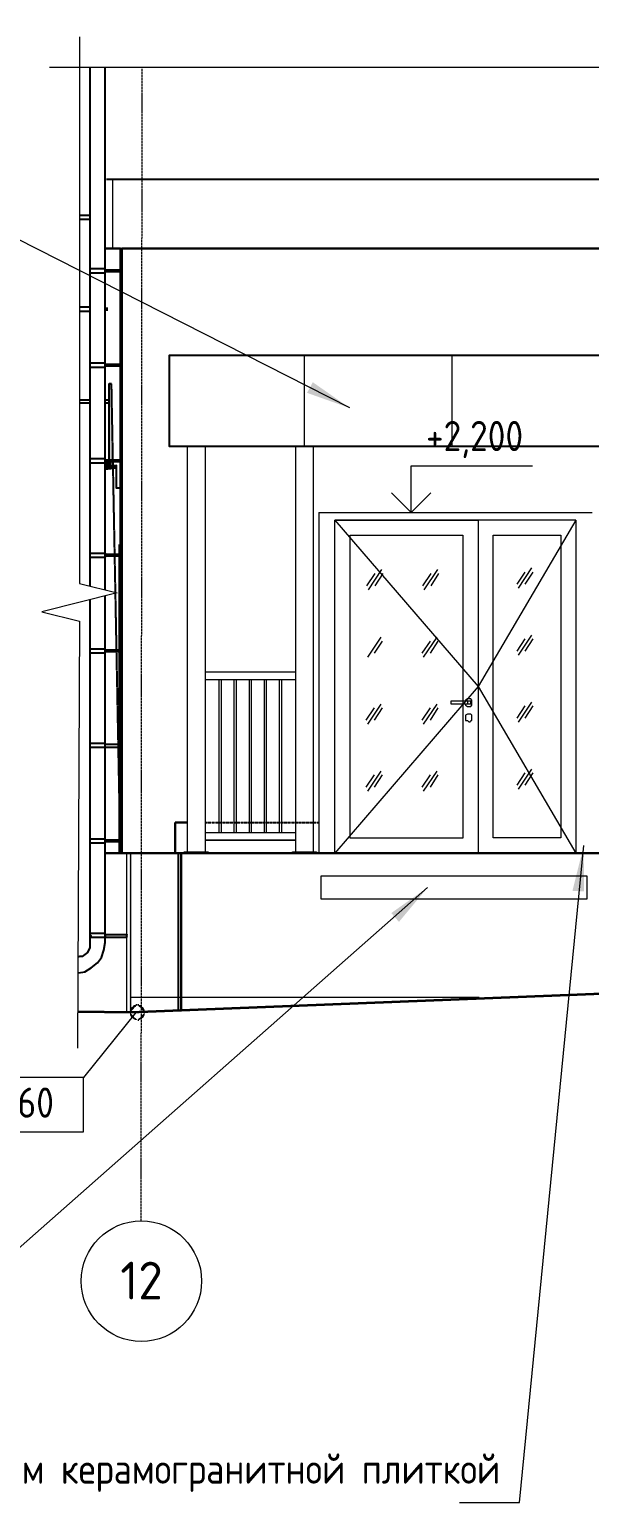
# Model space of a CAD drawing. Header units: millimetres. Extents: x 504091 to 2165846, y 135022 to 442887.
# Drawn here: x 890728 to 894449, y 311265 to 321042 of the extents above; entities that cross this region are included whole.
import ezdxf

# ---------------------------------------------------------------- set-up
doc = ezdxf.new("R2010")
doc.units = ezdxf.units.MM
doc.linetypes.add('PDF_IMPORT', pattern=[1, 0.8, -0.2])
doc.layers.add('+АР_Вспомогательная', color=7, linetype='Continuous', lineweight=9)
for name, color, linetype in [('PDF _PDF _Геометрия', 7, 'Continuous'), ('PDF _Аннотация', 7, 'Continuous'), ('PDF _Витраж', 7, 'Continuous'), ('PDF _Двери', 7, 'Continuous'), ('PDF _Текст', 7, 'Continuous')]:
    doc.layers.add(name, color=color, linetype=linetype)
doc.layers.add('PDF _PDF _Сплошная заливка', color=7, linetype='Continuous', true_color=0xb4bbbe)
doc.layers.add('PDF _Ограждение', color=7, linetype='Continuous', true_color=0x7f7f7f)
doc.styles.add('GOST Common_6', font='GOST_Common.ttf', dxfattribs={"width": 0.9, "height": 200})
doc.styles.add('PDF GOST Common', font='GOST_Common.ttf')

msp = doc.modelspace()

# ---------------------------------------------------------------- hatches: boundary and pattern name
at = {"layer": 'PDF _PDF _Геометрия', "transparency": 33554559}
for points in [[(891231.5219, 319448.4025), (891227.2893, 319448.4025), (891227.2893, 319444.1699), (891231.5219, 319439.9373), (891235.7545, 319444.1699), (891235.7545, 319448.4025)], [(891231.5219, 319448.4025), (891227.2893, 319448.4025), (891227.2893, 319444.1699), (891231.5219, 319439.9373), (891235.7545, 319444.1699), (891235.7545, 319448.4025)], [(891231.5219, 319448.4025), (891227.2893, 319448.4025), (891227.2893, 319444.1699), (891231.5219, 319439.9373), (891235.7545, 319444.1699), (891235.7545, 319448.4025)], [(891231.5219, 319448.4025), (891227.2893, 319448.4025), (891227.2893, 319444.1699), (891231.5219, 319439.9373), (891235.7545, 319444.1699), (891235.7545, 319448.4025)], [(891231.5219, 319448.4025), (891227.2893, 319448.4025), (891227.2893, 319444.1699), (891231.5219, 319439.9373), (891235.7545, 319444.1699), (891235.7545, 319448.4025)], [(891231.5219, 319448.4025), (891227.2893, 319448.4025), (891227.2893, 319444.1699), (891231.5219, 319439.9373), (891235.7545, 319444.1699), (891235.7545, 319448.4025)], [(891231.5219, 319448.4025), (891227.2893, 319448.4025), (891227.2893, 319444.1699), (891231.5219, 319439.9373), (891235.7545, 319444.1699), (891235.7545, 319448.4025)], [(891231.5219, 318813.5116), (891227.2893, 318813.5116), (891227.2893, 318809.279), (891231.5219, 318805.0464), (891235.7545, 318809.279), (891235.7545, 318813.5116)], [(891231.5219, 318813.5116), (891227.2893, 318813.5116), (891227.2893, 318809.279), (891231.5219, 318805.0464), (891235.7545, 318809.279), (891235.7545, 318813.5116)], [(891231.5219, 318813.5116), (891227.2893, 318813.5116), (891227.2893, 318809.279), (891231.5219, 318805.0464), (891235.7545, 318809.279), (891235.7545, 318813.5116)], [(891231.5219, 318813.5116), (891227.2893, 318813.5116), (891227.2893, 318809.279), (891231.5219, 318805.0464), (891235.7545, 318809.279), (891235.7545, 318813.5116)], [(891231.5219, 318813.5116), (891227.2893, 318813.5116), (891227.2893, 318809.279), (891231.5219, 318805.0464), (891235.7545, 318809.279), (891235.7545, 318813.5116)], [(891231.5219, 318813.5116), (891227.2893, 318813.5116), (891227.2893, 318809.279), (891231.5219, 318805.0464), (891235.7545, 318809.279), (891235.7545, 318813.5116)], [(891231.5219, 318813.5116), (891227.2893, 318813.5116), (891227.2893, 318809.279), (891231.5219, 318805.0464), (891235.7545, 318809.279), (891235.7545, 318813.5116)], [(891231.5219, 318813.5116), (891227.2893, 318813.5116), (891227.2893, 318809.279), (891231.5219, 318805.0464), (891235.7545, 318809.279), (891235.7545, 318813.5116)], [(891231.5219, 318187.0859), (891227.2893, 318187.0859), (891227.2893, 318182.8533), (891231.5219, 318178.6207), (891235.7545, 318182.8533), (891235.7545, 318187.0859)], [(891231.5219, 318187.0859), (891227.2893, 318187.0859), (891227.2893, 318182.8533), (891231.5219, 318178.6207), (891235.7545, 318182.8533), (891235.7545, 318187.0859)], [(891231.5219, 318187.0859), (891227.2893, 318187.0859), (891227.2893, 318182.8533), (891231.5219, 318178.6207), (891235.7545, 318182.8533), (891235.7545, 318187.0859)], [(891231.5219, 318187.0859), (891227.2893, 318187.0859), (891227.2893, 318182.8533), (891231.5219, 318178.6207), (891235.7545, 318182.8533), (891235.7545, 318187.0859)], [(891231.5219, 318187.0859), (891227.2893, 318187.0859), (891227.2893, 318182.8533), (891231.5219, 318178.6207), (891235.7545, 318182.8533), (891235.7545, 318187.0859)], [(891231.5219, 318187.0859), (891227.2893, 318187.0859), (891227.2893, 318182.8533), (891231.5219, 318178.6207), (891235.7545, 318182.8533), (891235.7545, 318187.0859)], [(891231.5219, 317573.358), (891227.2893, 317569.1254), (891223.0567, 317564.8928), (891227.2893, 317560.6602), (891231.5219, 317556.4276), (891235.7545, 317560.6602), (891239.9872, 317564.8928), (891235.7545, 317569.1254)], [(891231.5219, 317569.1254), (891227.2893, 317569.1254), (891227.2893, 317564.8928), (891231.5219, 317560.6602), (891235.7545, 317564.8928), (891235.7545, 317569.1254)], [(891231.5219, 317547.9624), (891227.2893, 317543.7297), (891223.0567, 317539.4971), (891227.2893, 317535.2645), (891231.5219, 317531.0319), (891235.7545, 317535.2645), (891239.9872, 317539.4971), (891235.7545, 317543.7297)], [(891231.5219, 317552.195), (891227.2893, 317552.195), (891227.2893, 317547.9624), (891231.5219, 317543.7297), (891235.7545, 317547.9624), (891235.7545, 317552.195)], [(891231.5219, 317552.195), (891227.2893, 317552.195), (891227.2893, 317547.9624), (891231.5219, 317543.7297), (891235.7545, 317547.9624), (891235.7545, 317552.195)], [(891231.5219, 317552.195), (891227.2893, 317552.195), (891227.2893, 317547.9624), (891231.5219, 317543.7297), (891235.7545, 317547.9624), (891235.7545, 317552.195)], [(891231.5219, 317552.195), (891227.2893, 317552.195), (891227.2893, 317547.9624), (891231.5219, 317543.7297), (891235.7545, 317547.9624), (891235.7545, 317552.195)], [(891231.5219, 317552.195), (891227.2893, 317552.195), (891227.2893, 317547.9624), (891231.5219, 317543.7297), (891235.7545, 317547.9624), (891235.7545, 317552.195)], [(891231.5219, 317552.195), (891227.2893, 317552.195), (891227.2893, 317547.9624), (891231.5219, 317543.7297), (891235.7545, 317547.9624), (891235.7545, 317552.195)], [(891231.5219, 317552.195), (891227.2893, 317552.195), (891227.2893, 317547.9624), (891231.5219, 317543.7297), (891235.7545, 317547.9624), (891235.7545, 317552.195)], [(891231.5219, 317552.195), (891227.2893, 317552.195), (891227.2893, 317547.9624), (891231.5219, 317543.7297), (891235.7545, 317547.9624), (891235.7545, 317552.195)], [(891231.5219, 317543.7297), (891227.2893, 317543.7297), (891227.2893, 317539.4971), (891231.5219, 317535.2645), (891235.7545, 317539.4971), (891235.7545, 317543.7297)], [(891231.5219, 316925.7693), (891227.2893, 316925.7693), (891227.2893, 316921.5367), (891231.5219, 316917.3041), (891235.7545, 316921.5367), (891235.7545, 316925.7693)], [(891231.5219, 316925.7693), (891227.2893, 316925.7693), (891227.2893, 316921.5367), (891231.5219, 316917.3041), (891235.7545, 316921.5367), (891235.7545, 316925.7693)], [(891231.5219, 316925.7693), (891227.2893, 316925.7693), (891227.2893, 316921.5367), (891231.5219, 316917.3041), (891235.7545, 316921.5367), (891235.7545, 316925.7693)], [(891231.5219, 316925.7693), (891227.2893, 316925.7693), (891227.2893, 316921.5367), (891231.5219, 316917.3041), (891235.7545, 316921.5367), (891235.7545, 316925.7693)], [(891231.5219, 316925.7693), (891227.2893, 316925.7693), (891227.2893, 316921.5367), (891231.5219, 316917.3041), (891235.7545, 316921.5367), (891235.7545, 316925.7693)], [(891231.5219, 316925.7693), (891227.2893, 316925.7693), (891227.2893, 316921.5367), (891231.5219, 316917.3041), (891235.7545, 316921.5367), (891235.7545, 316925.7693)], [(891231.5219, 316290.8784), (891227.2893, 316290.8784), (891227.2893, 316286.6458), (891231.5219, 316282.4131), (891235.7545, 316286.6458), (891235.7545, 316290.8784)], [(891231.5219, 316290.8784), (891227.2893, 316290.8784), (891227.2893, 316286.6458), (891231.5219, 316282.4131), (891235.7545, 316286.6458), (891235.7545, 316290.8784)], [(891231.5219, 316290.8784), (891227.2893, 316290.8784), (891227.2893, 316286.6458), (891231.5219, 316282.4131), (891235.7545, 316286.6458), (891235.7545, 316290.8784)], [(891231.5219, 316290.8784), (891227.2893, 316290.8784), (891227.2893, 316286.6458), (891231.5219, 316282.4131), (891235.7545, 316286.6458), (891235.7545, 316290.8784)], [(891231.5219, 316290.8784), (891227.2893, 316290.8784), (891227.2893, 316286.6458), (891231.5219, 316282.4131), (891235.7545, 316286.6458), (891235.7545, 316290.8784)], [(891231.5219, 316290.8784), (891227.2893, 316290.8784), (891227.2893, 316286.6458), (891231.5219, 316282.4131), (891235.7545, 316286.6458), (891235.7545, 316290.8784)], [(891231.5219, 316290.8784), (891227.2893, 316290.8784), (891227.2893, 316286.6458), (891231.5219, 316282.4131), (891235.7545, 316286.6458), (891235.7545, 316290.8784)], [(891231.5219, 316290.8784), (891227.2893, 316290.8784), (891227.2893, 316286.6458), (891231.5219, 316282.4131), (891235.7545, 316286.6458), (891235.7545, 316290.8784)], [(891231.5219, 315664.4527), (891227.2893, 315664.4527), (891227.2893, 315660.2201), (891231.5219, 315655.9875), (891235.7545, 315660.2201), (891235.7545, 315664.4527)], [(891231.5219, 315664.4527), (891227.2893, 315664.4527), (891227.2893, 315660.2201), (891231.5219, 315655.9875), (891235.7545, 315660.2201), (891235.7545, 315664.4527)], [(891231.5219, 315664.4527), (891227.2893, 315664.4527), (891227.2893, 315660.2201), (891231.5219, 315655.9875), (891235.7545, 315660.2201), (891235.7545, 315664.4527)], [(891231.5219, 315664.4527), (891227.2893, 315664.4527), (891227.2893, 315660.2201), (891231.5219, 315655.9875), (891235.7545, 315660.2201), (891235.7545, 315664.4527)], [(891231.5219, 315664.4527), (891227.2893, 315664.4527), (891227.2893, 315660.2201), (891231.5219, 315655.9875), (891235.7545, 315660.2201), (891235.7545, 315664.4527)], [(891231.5219, 315664.4527), (891227.2893, 315664.4527), (891227.2893, 315660.2201), (891231.5219, 315655.9875), (891235.7545, 315660.2201), (891235.7545, 315664.4527)], [(891333.1045, 315584.0331), (891328.8719, 315579.8005), (891324.6393, 315575.5679), (891328.8719, 315571.3353), (891333.1045, 315567.1027), (891337.3371, 315571.3353), (891341.5697, 315575.5679), (891337.3371, 315579.8005)], [(891333.1045, 315584.0331), (891328.8719, 315579.8005), (891324.6393, 315575.5679), (891328.8719, 315571.3353), (891333.1045, 315567.1027), (891337.3371, 315571.3353), (891341.5697, 315575.5679), (891337.3371, 315579.8005)], [(891350.0349, 315584.0331), (891345.8023, 315579.8005), (891341.5697, 315575.5679), (891345.8023, 315571.3353), (891350.0349, 315567.1027), (891354.2675, 315571.3353), (891358.5001, 315575.5679), (891354.2675, 315579.8005)], [(891350.0349, 315579.8005), (891345.8023, 315579.8005), (891345.8023, 315575.5679), (891350.0349, 315571.3353), (891354.2675, 315575.5679), (891354.2675, 315579.8005)], [(891231.5219, 315033.7944), (891227.2893, 315029.5618), (891223.0567, 315025.3291), (891227.2893, 315021.0965), (891231.5219, 315016.8639), (891235.7545, 315021.0965), (891239.9872, 315025.3291), (891235.7545, 315029.5618)], [(891231.5219, 315033.7944), (891227.2893, 315029.5618), (891223.0567, 315025.3291), (891227.2893, 315021.0965), (891231.5219, 315016.8639), (891235.7545, 315021.0965), (891239.9872, 315025.3291), (891235.7545, 315029.5618)], [(891231.5219, 315033.7944), (891227.2893, 315029.5618), (891223.0567, 315025.3291), (891227.2893, 315021.0965), (891231.5219, 315016.8639), (891235.7545, 315021.0965), (891239.9872, 315025.3291), (891235.7545, 315029.5618)], [(891231.5219, 315033.7944), (891227.2893, 315029.5618), (891223.0567, 315025.3291), (891227.2893, 315021.0965), (891231.5219, 315016.8639), (891235.7545, 315021.0965), (891239.9872, 315025.3291), (891235.7545, 315029.5618)], [(891231.5219, 315033.7944), (891227.2893, 315029.5618), (891223.0567, 315025.3291), (891227.2893, 315021.0965), (891231.5219, 315016.8639), (891235.7545, 315021.0965), (891239.9872, 315025.3291), (891235.7545, 315029.5618)], [(891231.5219, 315029.5618), (891227.2893, 315029.5618), (891227.2893, 315025.3291), (891231.5219, 315021.0965), (891235.7545, 315025.3291), (891235.7545, 315029.5618)], [(891231.5219, 315029.5618), (891227.2893, 315029.5618), (891227.2893, 315025.3291), (891231.5219, 315021.0965), (891235.7545, 315025.3291), (891235.7545, 315029.5618)], [(891231.5219, 315029.5618), (891227.2893, 315029.5618), (891227.2893, 315025.3291), (891231.5219, 315021.0965), (891235.7545, 315025.3291), (891235.7545, 315029.5618)], [(891231.5219, 315029.5618), (891227.2893, 315029.5618), (891227.2893, 315025.3291), (891231.5219, 315021.0965), (891235.7545, 315025.3291), (891235.7545, 315029.5618)], [(891231.5219, 315029.5618), (891227.2893, 315029.5618), (891227.2893, 315025.3291), (891231.5219, 315021.0965), (891235.7545, 315025.3291), (891235.7545, 315029.5618)], [(891231.5219, 315029.5618), (891227.2893, 315029.5618), (891227.2893, 315025.3291), (891231.5219, 315021.0965), (891235.7545, 315025.3291), (891235.7545, 315029.5618)], [(891231.5219, 315029.5618), (891227.2893, 315029.5618), (891227.2893, 315025.3291), (891231.5219, 315021.0965), (891235.7545, 315025.3291), (891235.7545, 315029.5618)], [(891375.4305, 315042.2596), (891371.1979, 315038.027), (891366.9653, 315033.7944), (891371.1979, 315029.5618), (891375.4305, 315025.3291), (891379.6632, 315029.5618), (891383.8958, 315033.7944), (891379.6632, 315038.027)], [(891375.4305, 315042.2596), (891371.1979, 315038.027), (891366.9653, 315033.7944), (891371.1979, 315029.5618), (891375.4305, 315025.3291), (891379.6632, 315029.5618), (891383.8958, 315033.7944), (891379.6632, 315038.027)], [(891375.4305, 315033.7944), (891371.1979, 315029.5618), (891366.9653, 315025.3291), (891371.1979, 315021.0965), (891375.4305, 315016.8639), (891379.6632, 315021.0965), (891383.8958, 315025.3291), (891379.6632, 315029.5618)], [(891375.4305, 315033.7944), (891371.1979, 315029.5618), (891366.9653, 315025.3291), (891371.1979, 315021.0965), (891375.4305, 315016.8639), (891379.6632, 315021.0965), (891383.8958, 315025.3291), (891379.6632, 315029.5618)], [(891375.4305, 315033.7944), (891371.1979, 315029.5618), (891366.9653, 315025.3291), (891371.1979, 315021.0965), (891375.4305, 315016.8639), (891379.6632, 315021.0965), (891383.8958, 315025.3291), (891379.6632, 315029.5618)], [(891375.4305, 315033.7944), (891371.1979, 315029.5618), (891366.9653, 315025.3291), (891371.1979, 315021.0965), (891375.4305, 315016.8639), (891379.6632, 315021.0965), (891383.8958, 315025.3291), (891379.6632, 315029.5618)], [(891375.4305, 315038.027), (891371.1979, 315038.027), (891371.1979, 315033.7944), (891375.4305, 315029.5618), (891379.6632, 315033.7944), (891379.6632, 315038.027)], [(891375.4305, 315038.027), (891371.1979, 315038.027), (891371.1979, 315033.7944), (891375.4305, 315029.5618), (891379.6632, 315033.7944), (891379.6632, 315038.027)], [(891375.4305, 315021.0965), (891371.1979, 315021.0965), (891371.1979, 315016.8639), (891375.4305, 315012.6313), (891379.6632, 315016.8639), (891379.6632, 315021.0965)], [(891053.7525, 314784.0706), (891049.5199, 314784.0706), (891049.5199, 314779.838), (891053.7525, 314775.6054), (891057.9851, 314779.838), (891057.9851, 314784.0706)], [(891053.7525, 314784.0706), (891049.5199, 314784.0706), (891049.5199, 314779.838), (891053.7525, 314775.6054), (891057.9851, 314779.838), (891057.9851, 314784.0706)]]:
    msp.add_hatch(color=256, dxfattribs=at).paths.add_polyline_path(points)
at = {"layer": 'PDF _PDF _Сплошная заливка', "true_color": 0xe2e2e2, "transparency": 33554687}
for points in [[(891273.848, 318690.766), (891256.9176, 318690.766), (891256.9176, 318182.8533), (891273.848, 318182.8533)], [(891273.848, 318174.3881), (891256.9176, 318174.3881), (891256.9176, 318148.9924), (891273.848, 318148.9924)]]:
    msp.add_hatch(color=254, dxfattribs=at).paths.add_polyline_path(points)
at = {"layer": 'PDF _PDF _Сплошная заливка', "true_color": 0xc9cacc, "transparency": 33554687}
msp.add_hatch(color=9, dxfattribs=at).paths.add_polyline_path([(891256.9176, 318174.3881), (891231.5219, 318174.3881), (891231.5219, 318140.5272), (891256.9176, 318140.5272)])
at = {"layer": 'PDF _PDF _Сплошная заливка', "true_color": 0x808080, "transparency": 33554687}
msp.add_hatch(color=8, dxfattribs=at).paths.add_polyline_path([(891307.7088, 318148.9924), (891231.5219, 318148.9924), (891231.5219, 318132.062), (891307.7088, 318132.062)])
at = {"layer": 'PDF _PDF _Сплошная заливка', "true_color": 0x333333, "transparency": 33554687}
msp.add_hatch(color=250, dxfattribs=at).paths.add_polyline_path([(891392.361, 315575.5679), (891392.361, 314517.4164), (891400.8262, 314517.4164), (891400.8262, 315575.5679)])
at = {"layer": 'PDF _PDF _Сплошная заливка', "transparency": 33554687}
h = msp.add_hatch(color=7, dxfattribs=at)
h.paths.add_polyline_path([(891493.9435, 314500.486), (891493.9435, 314517.4164), (891485.4783, 314508.9512), (891468.5479, 314492.0208), (891464.3153, 314483.5556), (891455.8501, 314479.323), (891451.6175, 314475.0904), (891447.3848, 314470.8578), (891447.3848, 314466.6252), (891455.8501, 314466.6252), (891472.7805, 314475.0904), (891477.0131, 314479.323), (891485.4783, 314483.5556)])
h.paths.add_polyline_path([(891464.3153, 314568.2077), (891447.3848, 314568.2077), (891451.6175, 314563.9751), (891455.8501, 314555.5099), (891464.3153, 314551.2773), (891468.5479, 314542.8121), (891485.4783, 314525.8816), (891493.9435, 314517.4164), (891493.9435, 314534.3468), (891485.4783, 314551.2773), (891477.0131, 314555.5099), (891472.7805, 314563.9751)])
h.paths.add_polyline_path([(891405.0588, 314508.9512), (891392.361, 314517.4164), (891396.5936, 314508.9512), (891396.5936, 314500.486), (891400.8262, 314492.0208), (891405.0588, 314483.5556), (891413.524, 314479.323), (891417.7566, 314475.0904), (891434.687, 314466.6252), (891443.1522, 314466.6252), (891443.1522, 314470.8578), (891438.9196, 314475.0904), (891434.687, 314479.323), (891426.2218, 314483.5556), (891421.9892, 314492.0208)])
h.paths.add_polyline_path([(891443.1522, 314568.2077), (891426.2218, 314568.2077), (891417.7566, 314563.9751), (891413.524, 314555.5099), (891405.0588, 314551.2773), (891400.8262, 314542.8121), (891396.5936, 314534.3468), (891396.5936, 314525.8816), (891392.361, 314517.4164), (891405.0588, 314525.8816), (891421.9892, 314542.8121), (891426.2218, 314551.2773), (891434.687, 314555.5099), (891438.9196, 314563.9751)])

# ---------------------------------------------------------------- linework, layer by layer
at = {"layer": '+АР_Вспомогательная', "linetype": 'Continuous', "ltscale": 50}
msp.add_lwpolyline([(891060.6916, 320993.2544), (891060.6916, 317365.338), (891310.6916, 317302.838), (890810.6916, 317177.838), (891060.6916, 317115.338), (891047.9216, 314281.4452)], dxfattribs=at)
at = {"layer": '+АР_Вспомогательная', "color": 7, "linetype": 'Continuous', "ltscale": 50}
msp.add_lwpolyline([(890860.8026, 320792.1148), (894598.5999, 320792.1148), (894661.0999, 321042.1148), (894786.0999, 320542.1148), (894848.5999, 320792.1148), (898336.2131, 320792.1148)], dxfattribs=at)
at = {"layer": 'PDF _PDF _Геометрия', "lineweight": 25}
for p, q in [((898141.7907, 319588.0785), (891341.5697, 319588.0785)), ((891341.5697, 319588.0785), (891341.5697, 315575.5679)), ((891697.1086, 315575.5679), (891697.1086, 315778.733)), ((891697.1086, 315778.733), (891775.4305, 315778.733)), ((891775.4305, 315778.733), (891697.1086, 315778.733)), ((891697.1086, 315778.733), (891697.1086, 315575.5679)), ((891341.5697, 315575.5679), (891680.1782, 315575.5679)), ((891680.1782, 315575.5679), (891417.7566, 315575.5679)), ((891417.7566, 315575.5679), (891714.039, 315575.5679)), ((891697.1086, 315575.5679), (891671.713, 315575.5679)), ((891691.713, 315575.5679), (895536.0823, 315575.5679)), ((895442.965, 315575.5679), (891691.713, 315575.5679)), ((891714.039, 315575.5679), (891697.1086, 315575.5679)), ((891715.4305, 315575.5679), (891715.4305, 314525.8816)), ((891735.4305, 314530.6243), (891735.4305, 315575.5679)), ((891735.4305, 315575.5679), (891735.4305, 314530.6243))]:
    msp.add_line(p, q, dxfattribs=at)
at = {"layer": 'PDF _PDF _Геометрия', "lineweight": 9}
for p, q in [((891895.4305, 318275.9706), (891895.4305, 315584.0331)), ((892495.4305, 316775.5679), (891895.4305, 316775.5679)), ((892495.4305, 316725.5679), (891895.4305, 316725.5679)), ((892495.4305, 315710.2201), (891895.4305, 315710.2201)), ((891895.4305, 315660.2201), (892495.4305, 315660.2201)), ((892495.4305, 315660.2201), (891895.4305, 315660.2201))]:
    msp.add_line(p, q, dxfattribs=at)
at = {"layer": 'PDF _PDF _Геометрия', "lineweight": 18}
msp.add_line((891715.4305, 315575.5679), (891715.4305, 314525.8816), dxfattribs=at)
at = {"layer": 'PDF _PDF _Геометрия', "lineweight": 25}
for points in [[(891129.9394, 320792.1148), (891129.9394, 317348.026)], [(891231.5219, 317322.6304), (891231.5219, 320790.9714)], [(898141.7907, 320045.1999), (891239.9872, 320045.1999)], [(891129.9394, 319808.174), (891113.009, 319808.174), (891087.6133, 319808.174), (891070.6829, 319808.174), (891060.6916, 319808.174)], [(891060.6916, 319782.7783), (891070.6829, 319782.7783), (891087.6133, 319782.7783), (891113.009, 319782.7783), (891129.9394, 319782.7783)], [(891358.5001, 315575.5679), (891333.1045, 315575.5679), (891324.6393, 315575.5679), (891231.5219, 315575.5679), (891392.361, 315575.5679), (891400.8262, 315575.5679), (891333.1045, 315575.5679), (891333.1045, 319588.0785), (891231.5219, 319588.0785), (891282.3132, 319588.0785), (891333.1045, 319588.0785), (898141.7907, 319588.0785)], [(891333.1045, 319444.1699), (891231.5219, 319444.1699)], [(891231.5219, 319435.7047), (891333.1045, 319435.7047)], [(891129.9394, 319198.6787), (891113.009, 319198.6787), (891087.6133, 319198.6787), (891070.6829, 319198.6787), (891060.6916, 319198.6787)], [(891060.6916, 319173.2831), (891070.6829, 319173.2831), (891087.6133, 319173.2831), (891113.009, 319173.2831), (891129.9394, 319173.2831)], [(891248.4524, 319190.2135), (891231.5219, 319190.2135)], [(891231.5219, 319181.7483), (891248.4524, 319181.7483)], [(891333.1045, 318817.7442), (891231.5219, 318817.7442)], [(891231.5219, 318809.279), (891333.1045, 318809.279)], [(891273.848, 318690.766), (891256.9176, 318690.766), (891273.848, 318690.766)], [(891256.9176, 318182.8533), (891256.9176, 318690.766), (891273.848, 318690.766)], [(891129.9394, 318580.7182), (891113.009, 318580.7182), (891087.6133, 318580.7182), (891070.6829, 318580.7182), (891060.6916, 318580.7182)], [(891060.6916, 318563.7878), (891070.6829, 318563.7878), (891087.6133, 318563.7878), (891113.009, 318563.7878), (891129.9394, 318563.7878)], [(891248.4524, 318580.7182), (891231.5219, 318580.7182)], [(891231.5219, 318563.7878), (891248.4524, 318563.7878)], [(891333.1045, 318182.8533), (891231.5219, 318182.8533)], [(891231.5219, 318174.3881), (891333.1045, 318174.3881)], [(891256.9176, 318174.3881), (891256.9176, 318140.5272)], [(891324.6393, 317996.6186), (891307.7088, 317996.6186), (891307.7088, 318132.062), (891231.5219, 318123.5968), (891307.7088, 318132.062), (891307.7088, 318148.9924), (891231.5219, 318140.5272)], [(891333.1045, 317556.4276), (891231.5219, 317556.4276)], [(891231.5219, 317547.9624), (891333.1045, 317547.9624)], [(891049.2705, 314784.32), (891053.7525, 314779.838), (891096.0785, 314788.3032), (891138.4046, 314813.6988), (891180.7307, 314847.5597), (891206.1263, 314881.4205), (891223.0567, 314932.2118), (891231.5219, 314983.0031), (891231.5219, 315025.3291), (891231.5219, 317283.0456)], [(891129.9394, 317257.6499), (891129.9394, 315025.3291), (891138.4046, 315025.3291), (891129.9394, 315025.3291), (891129.9394, 314983.0031), (891129.9394, 314949.1422), (891113.009, 314915.2814), (891079.1481, 314889.8858), (891062.2177, 314889.8858), (891049.7633, 314884.904)], [(891333.1045, 316921.5367), (891231.5219, 316921.5367)], [(891231.5219, 316913.0714), (891333.1045, 316913.0714)], [(891333.1045, 316295.111), (891231.5219, 316295.111)], [(891231.5219, 316278.1805), (891333.1045, 316278.1805)], [(891333.1045, 315660.2201), (891231.5219, 315660.2201)], [(891231.5219, 315651.7548), (891333.1045, 315651.7548)], [(891417.7566, 315575.5679), (891400.8262, 315575.5679)], [(892458.9777, 315575.5679), (891874.8781, 315575.5679), (892458.9777, 315575.5679)], [(894190.1136, 315575.5679), (895485.291, 315575.5679)], [(891231.5219, 315025.3291), (891231.5219, 315016.8639), (891231.5219, 315042.2596), (891214.5915, 315042.2596), (891197.6611, 315042.2596), (891172.2655, 315042.2596), (891155.335, 315042.2596), (891138.4046, 315042.2596), (891129.9394, 315042.2596), (891129.9394, 315016.8639), (891138.4046, 315016.8639), (891155.335, 315016.8639), (891172.2655, 315016.8639), (891197.6611, 315016.8639), (891214.5915, 315016.8639), (891231.5219, 315016.8639), (891375.4305, 315016.8639), (891375.4305, 315025.3291), (891375.4305, 315033.7944), (891231.5219, 315033.7944)]]:
    msp.add_lwpolyline(points, dxfattribs=at)
at = {"layer": 'PDF _PDF _Геометрия', "linetype": 'PDF_IMPORT', "lineweight": 9, "ltscale": 19.980646}
msp.add_lwpolyline([(891470.5972, 313134.3403), (891477.0131, 320780.9154)], dxfattribs=at)
at = {"layer": 'PDF _PDF _Геометрия', "lineweight": 9}
for points in [[(892856.8427, 318529.927), (889537.4239, 320214.5042), (888832.5994, 320214.5042)], [(891775.4305, 318275.9706), (891775.4305, 315584.0331)], [(892495.4305, 318275.9706), (892495.4305, 315584.0331)], [(892615.4305, 315584.0331), (892615.4305, 318275.9706)], [(891231.5219, 318140.5272), (891290.7784, 318148.9924), (891307.7088, 318148.9924)], [(893625.3947, 316565.9978), (893625.3947, 316557.5325), (893638.0925, 316549.0673), (893646.5578, 316549.0673), (893655.023, 316549.0673), (893659.2556, 316549.0673), (893667.7208, 316557.5325), (893667.7208, 316565.9978), (893667.7208, 316574.463), (893667.7208, 316582.9282), (893667.7208, 316591.3934), (893659.2556, 316599.8586), (893655.023, 316599.8586), (893646.5578, 316599.8586), (893638.0925, 316599.8586), (893625.3947, 316591.3934), (893625.3947, 316582.9282)], [(893655.023, 316582.9282), (893646.5578, 316582.9282), (893625.3947, 316582.9282), (893528.0448, 316582.9282), (893528.0448, 316574.463), (893528.0448, 316565.9978), (893625.3947, 316565.9978), (893646.5578, 316565.9978), (893655.023, 316565.9978)], [(893584.7473, 311264.8739), (893982.6123, 311264.8739), (894410.2091, 315626.3592)], [(891375.4305, 314517.4164), (891375.4305, 315025.3291), (891375.4305, 315575.5679)], [(891755.4305, 315584.0331), (891755.4289, 315575.5679), (891755.4305, 315584.0331), (891915.4305, 315584.0331), (891915.4305, 315575.5679), (891915.4305, 315584.0331)], [(892475.4305, 315584.0331), (892635.4305, 315584.0331), (892635.4246, 315575.5679), (892635.4305, 315584.0331)], [(892475.4305, 315575.5679), (892475.4305, 315584.0331), (892475.4305, 315575.5679)], [(893373.2206, 315347.0072), (890520.4441, 312832.8392), (890114.1139, 312832.8392)], [(891400.8262, 314618.999), (891417.7566, 314618.999), (891671.713, 314618.999), (891697.1086, 314618.999), (893716.0617, 314618.999)], [(891434.687, 314517.4164), (891383.8958, 314517.4164)]]:
    msp.add_lwpolyline(points, dxfattribs=at)
at = {"layer": 'PDF _PDF _Геометрия', "lineweight": 18}
for points in [[(891282.3132, 319588.0785), (891282.3132, 320045.1999), (898141.7907, 320045.1999)], [(891324.6393, 315575.5679), (891333.1045, 315575.5679), (891333.1045, 319588.0785), (891333.1045, 315575.5679), (891333.1045, 319588.0785)], [(891400.8262, 315575.5679), (891341.5697, 315575.5679), (891341.5697, 319588.0785)], [(891231.5219, 319435.7047), (891231.5219, 319444.1699)], [(891231.5219, 318809.279), (891231.5219, 318817.7442)], [(891256.9176, 318690.766), (891256.9176, 318182.8533), (891256.9176, 318690.766)], [(891273.848, 318690.766), (891256.9176, 318690.766)], [(891231.5219, 318174.3881), (891231.5219, 318182.8533)], [(891256.9176, 318174.3881), (891256.9176, 318140.5272), (891256.9176, 318174.3881)], [(891307.7088, 317996.6186), (891324.6393, 317996.6186)], [(891231.5219, 317547.9624), (891231.5219, 317556.4276)], [(891231.5219, 316913.0714), (891231.5219, 316921.5367)], [(891231.5219, 316278.1805), (891231.5219, 316286.6458), (891231.5219, 316295.111)], [(891231.5219, 315651.7548), (891231.5219, 315660.2201)], [(891400.8262, 314517.4164), (891400.8262, 315575.5679), (891358.5001, 315575.5679), (891333.1045, 315575.5679)], [(891417.7566, 315575.5679), (891680.1782, 315575.5679), (891697.1086, 315575.5679), (895442.965, 315575.5679)], [(891231.5219, 315016.8639), (891231.5219, 315025.3291), (891231.5219, 315033.7944)], [(891375.4305, 315016.8639), (891375.4305, 315025.3291)], [(891434.687, 314517.4164), (891087.6133, 314085.6906), (890427.3268, 314085.6906)]]:
    msp.add_lwpolyline(points, dxfattribs=at)
at = {"layer": 'PDF _PDF _Геометрия', "lineweight": 25}
for points in [[(891129.9394, 319452.6351), (891129.9394, 319427.2394), (891138.4046, 319427.2394), (891155.335, 319427.2394), (891172.2655, 319427.2394), (891197.6611, 319427.2394), (891214.5915, 319427.2394), (891231.5219, 319427.2394), (891231.5219, 319452.6351), (891214.5915, 319452.6351), (891197.6611, 319452.6351), (891172.2655, 319452.6351), (891155.335, 319452.6351), (891138.4046, 319452.6351)], [(891750.5479, 318877.0007), (891657.4305, 318877.0007), (891657.4305, 318275.9706), (891750.5479, 318275.9706), (897368.0074, 318275.9706), (897368.0074, 318877.0007)], [(891129.9394, 318826.2094), (891129.9394, 318800.8137), (891138.4046, 318800.8137), (891155.335, 318800.8137), (891172.2655, 318800.8137), (891197.6611, 318800.8137), (891214.5915, 318800.8137), (891231.5219, 318800.8137), (891231.5219, 318826.2094), (891214.5915, 318826.2094), (891197.6611, 318826.2094), (891172.2655, 318826.2094), (891155.335, 318826.2094), (891138.4046, 318826.2094)], [(891129.9394, 318191.3185), (891129.9394, 318165.9228), (891138.4046, 318165.9228), (891155.335, 318165.9228), (891172.2655, 318165.9228), (891197.6611, 318165.9228), (891214.5915, 318165.9228), (891231.5219, 318165.9228), (891231.5219, 318191.3185), (891214.5915, 318191.3185), (891197.6611, 318191.3185), (891172.2655, 318191.3185), (891155.335, 318191.3185), (891138.4046, 318191.3185)], [(891129.9394, 317564.8928), (891129.9394, 317539.4971), (891138.4046, 317539.4971), (891155.335, 317539.4971), (891172.2655, 317539.4971), (891197.6611, 317539.4971), (891214.5915, 317539.4971), (891231.5219, 317539.4971), (891231.5219, 317564.8928), (891214.5915, 317564.8928), (891197.6611, 317564.8928), (891172.2655, 317564.8928), (891155.335, 317564.8928), (891138.4046, 317564.8928)], [(891129.9394, 316930.0019), (891129.9394, 316904.6062), (891138.4046, 316904.6062), (891155.335, 316904.6062), (891172.2655, 316904.6062), (891197.6611, 316904.6062), (891214.5915, 316904.6062), (891231.5219, 316904.6062), (891231.5219, 316930.0019), (891214.5915, 316930.0019), (891197.6611, 316930.0019), (891172.2655, 316930.0019), (891155.335, 316930.0019), (891138.4046, 316930.0019)], [(891129.9394, 316303.5762), (891129.9394, 316278.1805), (891138.4046, 316278.1805), (891155.335, 316278.1805), (891172.2655, 316278.1805), (891197.6611, 316278.1805), (891214.5915, 316278.1805), (891231.5219, 316278.1805), (891231.5219, 316303.5762), (891214.5915, 316303.5762), (891197.6611, 316303.5762), (891172.2655, 316303.5762), (891155.335, 316303.5762), (891138.4046, 316303.5762)], [(891129.9394, 315668.6853), (891129.9394, 315643.2896), (891138.4046, 315643.2896), (891155.335, 315643.2896), (891172.2655, 315643.2896), (891197.6611, 315643.2896), (891214.5915, 315643.2896), (891231.5219, 315643.2896), (891231.5219, 315668.6853), (891214.5915, 315668.6853), (891197.6611, 315668.6853), (891172.2655, 315668.6853), (891155.335, 315668.6853), (891138.4046, 315668.6853)]]:
    msp.add_lwpolyline(points, close=True, dxfattribs=at)
at = {"layer": 'PDF _PDF _Геометрия', "color": 250, "lineweight": 9, "true_color": 0x1e1e1e}
for points in [[(892554.743, 318275.9706), (892554.743, 318877.0007)], [(893536.7076, 318275.9706), (893536.7076, 318877.0007)]]:
    msp.add_lwpolyline(points, dxfattribs=at)
at = {"layer": 'PDF _PDF _Геометрия', "linetype": 'PDF_IMPORT', "lineweight": 25, "ltscale": 6.265118}
msp.add_lwpolyline([(891324.6393, 317624.1493), (891324.6393, 317547.9624), (891324.6393, 316286.6458), (891324.6393, 315575.5679), (891333.1045, 315575.5679), (891273.848, 318690.766)], dxfattribs=at)
at = {"layer": 'PDF _PDF _Геометрия', "lineweight": 9}
for points in [[(893667.7208, 316472.8804), (893667.7208, 316481.3456), (893667.7208, 316489.8108), (893659.2556, 316498.2761), (893655.023, 316498.2761), (893646.5578, 316498.2761), (893638.0925, 316498.2761), (893625.3947, 316489.8108), (893625.3947, 316481.3456), (893625.3947, 316472.8804), (893625.3947, 316464.4152), (893625.3947, 316455.95), (893638.0925, 316455.95), (893646.5578, 316447.4848), (893655.023, 316447.4848), (893659.2556, 316455.95), (893667.7208, 316455.95), (893667.7208, 316464.4152)], [(893659.2556, 316574.463), (893659.2556, 316582.9282), (893655.023, 316582.9282), (893646.5578, 316582.9282), (893638.0925, 316582.9282), (893638.0925, 316574.463), (893638.0925, 316565.9978), (893646.5578, 316565.9978), (893655.023, 316565.9978), (893659.2556, 316565.9978)], [(894432.1685, 315270.8203), (894432.1685, 315423.1941), (892662.9392, 315423.1941), (892662.9392, 315270.8203)]]:
    msp.add_lwpolyline(points, close=True, dxfattribs=at)
at = {"layer": 'PDF _PDF _Геометрия', "linetype": 'PDF_IMPORT', "lineweight": 25, "ltscale": 1.058297}
msp.add_lwpolyline([(891895.4305, 315778.733), (892650.4305, 315778.733)], dxfattribs=at)
at = {"layer": 'PDF _PDF _Геометрия', "linetype": 'PDF_IMPORT', "lineweight": 25, "ltscale": 13.75786}
msp.add_lwpolyline([(897381.4985, 315575.5679), (897254.5203, 315575.5679), (892619.8167, 315575.5679)], dxfattribs=at)
at = {"layer": 'PDF _PDF _Геометрия', "lineweight": 35}
msp.add_lwpolyline([(898129.9743, 314703.6511), (897982.5286, 314703.6511), (897254.7618, 314675.5679), (895315.9868, 314671.3353), (891400.8262, 314517.4164), (891049.0066, 314522.214)], dxfattribs=at)
at = {"layer": 'PDF _PDF _Геометрия', "lineweight": 18}
msp.add_lwpolyline([(890147.4523, 314085.6906), (890147.4523, 313725.499), (891087.6133, 313725.499), (891087.6133, 314085.6906)], close=True, dxfattribs=at)
msp.add_circle((891471.9409, 312734.3612), 399.9813, dxfattribs=at)
msp.add_arc((891814.7824, 315113.5351), 831.6937, 203.01515973, 203.38992266, dxfattribs=at)
at = {"layer": 'PDF _PDF _Сплошная заливка', "color": 9, "lineweight": 0, "true_color": 0xc9cacc}
msp.add_lwpolyline([(891333.1045, 316286.6458), (891324.6393, 316286.6458), (891333.1045, 316286.6458)], dxfattribs=at)
at = {"layer": 'PDF _PDF _Сплошная заливка', "color": 7, "lineweight": 0}
for points in [[(891443.1522, 314568.2077), (891434.687, 314568.2077), (891443.1522, 314568.2077)], [(891455.8501, 314568.2077), (891447.3848, 314568.2077), (891455.8501, 314568.2077)], [(891455.8501, 314466.6252), (891447.3848, 314466.6252), (891455.8501, 314466.6252)]]:
    msp.add_lwpolyline(points, dxfattribs=at)
at = {"layer": 'PDF _PDF _Сплошная заливка', "color": 7, "true_color": 0xfafaf3, "transparency": 33554559}
msp.add_solid([(891333.1045, 319588.0785), (891341.5697, 319588.0785), (891333.1045, 315575.5679)], dxfattribs=at)
at = {"layer": 'PDF _PDF _Сплошная заливка', "color": 7, "transparency": 33554559}
for points in [[(892855.7081, 318529.5079), (892610.439, 318700.8151), (892572.4247, 318630.0741)], [(894410.2091, 315626.3592), (894335.5147, 315325.0235), (894411.6028, 315321.1448)], [(893373.2206, 315347.0072), (893131.9621, 315177.703), (893182.7533, 315118.4465)]]:
    msp.add_solid(points, dxfattribs=at)
at = {"layer": 'PDF _Аннотация', "lineweight": 20}
for points in [[(893395.544, 317967.4022), (893264.3464, 317836.2046), (893264.3464, 318145.8308), (894069.8993, 318145.8308)], [(893264.3464, 317836.2046), (893133.1489, 317967.4022)]]:
    msp.add_lwpolyline(points, dxfattribs=at)
at = {"layer": 'PDF _Витраж', "lineweight": 9}
for p, q in [((892650.4305, 317836.2046), (894465.4305, 317836.2046)), ((894357.9305, 317785.8162), (892757.9305, 317785.4049))]:
    msp.add_line(p, q, dxfattribs=at)
msp.add_lwpolyline([(893807.9305, 317685.8162), (894257.9305, 317685.8162), (894257.9305, 315676.0296), (893807.9305, 315676.0296)], close=True, dxfattribs=at)
at = {"layer": 'PDF _Двери', "lineweight": 9}
for p, q in [((892650.4305, 317836.2046), (892650.4305, 315575.5679)), ((894357.9436, 317785.8162), (894357.9305, 315576.0296))]:
    msp.add_line(p, q, dxfattribs=at)
for points in [[(892757.9305, 317785.8162), (893707.9305, 316680.9229), (892757.9305, 315575.5679)], [(894357.9305, 317785.8162), (893707.9305, 316680.9229), (894357.9305, 315576.0296)], [(893607.9305, 315675.5679), (892857.9305, 315675.5679), (892857.9305, 317685.8162), (893607.9305, 317685.8162)], [(893607.9305, 317685.8162), (893607.9305, 315675.5679)], [(894062.6718, 317468.5834), (893973.7724, 317333.1175)], [(893023.0976, 317430.5245), (892968.0646, 317350.0916)], [(893067.5473, 317458.041), (892978.6478, 317322.5751)], [(893076.0139, 317430.5245), (893023.0976, 317350.0916)], [(893393.4797, 317430.5245), (893338.4467, 317350.0916)], [(893437.9295, 317458.041), (893349.03, 317322.5751)], [(893446.3961, 317430.5245), (893393.4797, 317350.0916)], [(894018.2221, 317441.0669), (893965.3057, 317360.634)], [(894071.1384, 317441.0669), (894018.2221, 317360.634)], [(893063.0926, 317008.4217), (892974.1932, 316875.0725)], [(893071.5592, 316983.0218), (893018.6429, 316902.589)], [(893389.025, 316983.0218), (893333.992, 316902.589)], [(893433.4748, 317008.4217), (893344.5753, 316875.0725)], [(893441.9414, 316983.0218), (893389.025, 316902.589)], [(894018.2221, 316996.5696), (893965.3057, 316916.1367)], [(894062.6718, 317021.9694), (893973.7724, 316888.6202)], [(894071.1384, 316996.5696), (894018.2221, 316916.1367)], [(893018.6429, 316538.5245), (892963.6099, 316458.0917)], [(893063.0926, 316563.9244), (892974.1932, 316430.5752)], [(893071.5592, 316538.5245), (893018.6429, 316458.0917)], [(893389.025, 316538.5245), (893333.992, 316458.0917)], [(893433.4748, 316563.9244), (893344.5753, 316430.5752)], [(893441.9414, 316538.5245), (893389.025, 316458.0917)], [(894018.2221, 316552.0723), (893965.3057, 316471.6394)], [(894062.6718, 316577.4721), (893973.7724, 316444.1229)], [(894071.1384, 316552.0723), (894018.2221, 316471.6394)], [(893063.0926, 316119.4271), (892974.1932, 315986.0779)], [(893433.4748, 316119.4271), (893344.5753, 315986.0779)], [(894018.2221, 316107.5749), (893965.3057, 316027.1421)], [(894062.6718, 316132.9748), (893973.7724, 315999.6256)], [(894071.1384, 316107.5749), (894018.2221, 316027.1421)], [(893018.6429, 316094.0272), (892963.6099, 316013.5944)], [(893071.5592, 316094.0272), (893018.6429, 316013.5944)], [(893389.025, 316094.0272), (893333.992, 316013.5944)], [(893441.9414, 316094.0272), (893389.025, 316013.5944)]]:
    msp.add_lwpolyline(points, dxfattribs=at)
msp.add_lwpolyline([(892757.9305, 317785.8162), (893707.9305, 317785.8162), (893707.9305, 315575.5679), (892757.9305, 315575.5679)], close=True, dxfattribs=at)
at = {"layer": 'PDF _Ограждение', "color": 7, "lineweight": 9, "ltscale": 4.360183}
for points in [[(892003.8759, 315710.2201), (892003.8619, 316725.5679), (891986.9455, 316725.5679), (891986.9455, 315710.2201)], [(892103.8759, 315710.2201), (892103.8619, 316725.5679), (892086.9455, 316725.5679), (892086.9455, 315710.2201)], [(892203.8759, 315710.2201), (892203.8619, 316725.5679), (892186.9455, 316725.5679), (892186.9455, 315710.2201)], [(892303.8759, 315710.2201), (892303.8619, 316725.5679), (892286.9455, 316725.5679), (892286.9455, 315710.2201)], [(892403.8759, 315710.2201), (892403.8619, 316725.5679), (892386.9455, 316725.5679), (892386.9455, 315710.2201)]]:
    msp.add_lwpolyline(points, dxfattribs=at)

# ---------------------------------------------------------------- texts
at = {"layer": 'PDF _Текст', "attachment_point": 4}
for s, insert, char_height, style in [('+2,200', (893362.4332, 318320.3182), 200, 'GOST Common_6'), ('-1,060', (890270.2354, 313896.0495), 200, 'GOST Common_6'), ('12', (891331.8332, 312738.2011), 249.97024, 'PDF GOST Common'), ('Защитная отделка высотой 200 мм керамогранитной плиткой', (886983.3081, 311462.4752), 200, 'GOST Common_6')]:
    msp.add_mtext(s, dxfattribs=dict(at, insert=insert, char_height=char_height, style=style))

doc.saveas('drawing.dxf')
